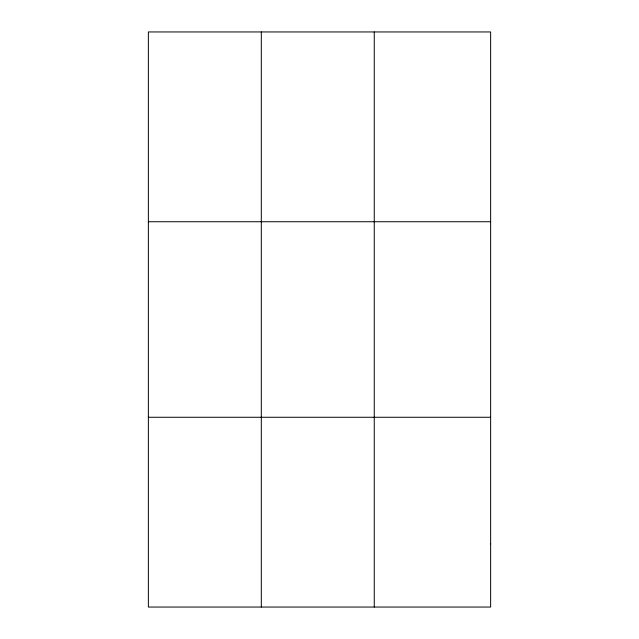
<?xml version="1.0" encoding="UTF-8"?>
<svg xmlns="http://www.w3.org/2000/svg" width="639" height="639" viewBox="0 0 639 639"><rect width="100%" height="100%" fill="white"/><g stroke="black" fill="none" stroke-linecap="round" stroke-linejoin="round"><path stroke-width="0.96" d="M261.311 31.95L261.311 607.05M374.262 31.95L374.262 607.05M148.368 221.733L490.632 221.733M148.368 417.267L490.632 417.267M490.632 543.789L490.632 607.05L148.368 607.05L148.368 31.95L490.632 31.95L490.632 543.789"/></g></svg>
